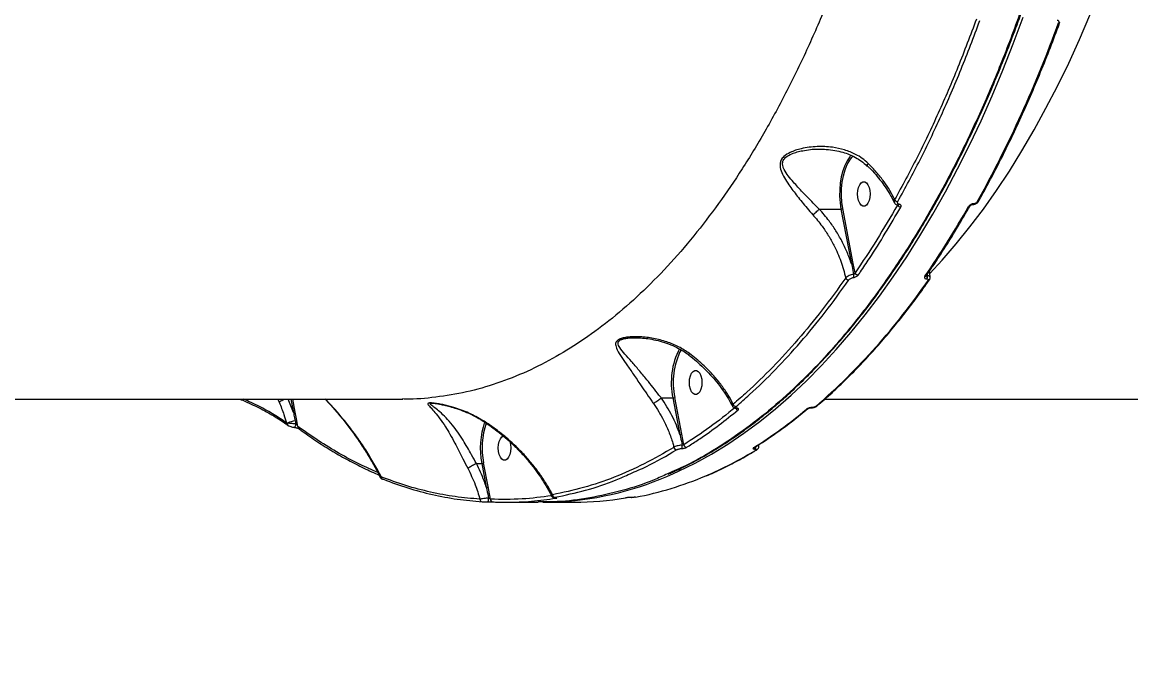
# Model space of a CAD drawing. Header units: millimetres. Extents: x -5238 to 5144, y -3542 to 5092.
# Drawn here: x 753.8 to 1162.5, y -291.2 to -52.2 of the extents above; entities that cross this region are included whole.
import ezdxf

# ---------------------------------------------------------------- set-up
doc = ezdxf.new("R2010")
doc.units = ezdxf.units.MM
for name, color, linetype in [('DIKOM_ОБЪЕКТ', 7, 'Continuous'), ('DIKOM_РАЗМЕР_ЗОНА', 7, 'Continuous'), ('DIKOM_РАЗМЕР_ОБЪЕКТА', 7, 'Continuous')]:
    doc.layers.add(name, color=color, linetype=linetype)
doc.styles.add('style1', font='arial.ttf', dxfattribs={"width": 0.8})
doc.dimstyles.new('1-50', dxfattribs={"dimtxt": 300, "dimasz": 200, "dimexe": 100, "dimexo": 0, "dimgap": 100, "dimtad": 1, "dimtxsty": 'style1', "dimcen": 200, "dimclrd": 7, "dimclre": 7, "dimclrt": 7, "dimadec": 1, "dimazin": 2, "dimtfac": 1, "dimtmove": 0, "dimatfit": 2, "dimfxl": 0, "dimlwd": 25, "dimlwe": 18, "dimarcsym": 0})

# ---------------------------------------------------------------- blocks, each defined once
blk = doc.blocks.new('*D0')
at = {"layer": 'Defpoints', "color": 0, "transparency": 16777216}
for p in [(2469.51, 3229.24), (-4251.52, -643.28), (-419.57, -643.28)]:
    blk.add_point(p, dxfattribs=at)
at = {"layer": 'DIKOM_РАЗМЕР_ОБЪЕКТА', "color": 7, "lineweight": 18, "transparency": 16777216}
for p, q in [((2469.51, 3229.24), (-4351.52, 3229.24)), ((-419.57, -643.28), (-4351.52, -643.28))]:
    blk.add_line(p, q, dxfattribs=at)
at = {"layer": 'DIKOM_РАЗМЕР_ОБЪЕКТА', "color": 7, "lineweight": 25, "transparency": 16777216}
blk.add_line((-4251.52, 3029.24), (-4251.52, -443.28), dxfattribs=at)
at = {"layer": 'DIKOM_РАЗМЕР_ОБЪЕКТА', "color": 7, "transparency": 16777216}
for points in [[(-4284.86, 3029.24), (-4218.19, 3029.24), (-4251.52, 3229.24)], [(-4284.86, -443.28), (-4218.19, -443.28), (-4251.52, -643.28)]]:
    blk.add_solid(points, dxfattribs=at)
at = {"layer": 'DIKOM_РАЗМЕР_ОБЪЕКТА', "color": 7, "transparency": 16777216, "insert": (-4504.8, 1292.98), "char_height": 300, "attachment_point": 5, "rotation": 90, "style": 'style1'}
blk.add_mtext('3900', dxfattribs=at)
blk = doc.blocks.new('*D1')
at = {"layer": 'Defpoints', "color": 0, "transparency": 16777216}
for p in [(-4787.63, 5091.56), (3144.22, 5091.56), (-2554.16, -2403.28)]:
    blk.add_point(p, dxfattribs=at)
at = {"layer": 'DIKOM_РАЗМЕР_ЗОНА', "color": 7, "lineweight": 18, "transparency": 16777216}
for p, q in [((3144.22, 5091.56), (-4887.63, 5091.56)), ((-2554.16, -2403.28), (-4887.63, -2403.28))]:
    blk.add_line(p, q, dxfattribs=at)
at = {"layer": 'DIKOM_РАЗМЕР_ЗОНА', "color": 7, "lineweight": 25, "transparency": 16777216}
blk.add_line((-4787.63, -2203.28), (-4787.63, 4891.56), dxfattribs=at)
at = {"layer": 'DIKOM_РАЗМЕР_ЗОНА', "color": 7, "transparency": 16777216}
for points in [[(-4820.97, 4891.56), (-4754.3, 4891.56), (-4787.63, 5091.56)], [(-4820.97, -2203.28), (-4754.3, -2203.28), (-4787.63, -2403.28)]]:
    blk.add_solid(points, dxfattribs=at)
at = {"layer": 'DIKOM_РАЗМЕР_ЗОНА', "color": 7, "transparency": 16777216, "insert": (-5040.81, 1344.14), "char_height": 300, "attachment_point": 5, "rotation": 90, "style": 'style1'}
blk.add_mtext('7500', dxfattribs=at)
blk = doc.blocks.new('*D2')
at = {"layer": 'Defpoints', "color": 0, "transparency": 16777216}
for p in [(5144.22, 2720.02), (-4054.16, -903.28), (5144.22, -3441.88)]:
    blk.add_point(p, dxfattribs=at)
at = {"layer": 'DIKOM_РАЗМЕР_ЗОНА', "color": 7, "lineweight": 18, "transparency": 16777216}
for p, q in [((5144.22, 2720.02), (5144.22, -3541.88)), ((-4054.16, -903.28), (-4054.16, -3541.88))]:
    blk.add_line(p, q, dxfattribs=at)
at = {"layer": 'DIKOM_РАЗМЕР_ЗОНА', "color": 7, "lineweight": 25, "transparency": 16777216}
blk.add_line((-3854.16, -3441.88), (4944.22, -3441.88), dxfattribs=at)
at = {"layer": 'DIKOM_РАЗМЕР_ЗОНА', "color": 7, "transparency": 16777216}
for points in [[(-3854.16, -3408.54), (-3854.16, -3475.21), (-4054.16, -3441.88)], [(4944.22, -3408.54), (4944.22, -3475.21), (5144.22, -3441.88)]]:
    blk.add_solid(points, dxfattribs=at)
at = {"layer": 'DIKOM_РАЗМЕР_ЗОНА', "color": 7, "transparency": 16777216, "insert": (545.03, -3188.7), "char_height": 300, "attachment_point": 5, "style": 'style1'}
blk.add_mtext('9200', dxfattribs=at)
blk = doc.blocks.new('*D3')
at = {"layer": 'Defpoints', "color": 0, "transparency": 16777216}
for p in [(3889.93, 2956), (-2405.68, -161.05), (3889.93, -2949.28)]:
    blk.add_point(p, dxfattribs=at)
at = {"layer": 'DIKOM_РАЗМЕР_ОБЪЕКТА', "color": 7, "lineweight": 18, "transparency": 16777216}
for p, q in [((3889.93, 2956), (3889.93, -3049.28)), ((-2405.68, -161.05), (-2405.68, -3049.28))]:
    blk.add_line(p, q, dxfattribs=at)
at = {"layer": 'DIKOM_РАЗМЕР_ОБЪЕКТА', "color": 7, "lineweight": 25, "transparency": 16777216}
blk.add_line((-2205.68, -2949.28), (3689.93, -2949.28), dxfattribs=at)
at = {"layer": 'DIKOM_РАЗМЕР_ОБЪЕКТА', "color": 7, "transparency": 16777216}
for points in [[(-2205.68, -2915.95), (-2205.68, -2982.61), (-2405.68, -2949.28)], [(3689.93, -2915.95), (3689.93, -2982.61), (3889.93, -2949.28)]]:
    blk.add_solid(points, dxfattribs=at)
at = {"layer": 'DIKOM_РАЗМЕР_ОБЪЕКТА', "color": 7, "transparency": 16777216, "insert": (742.13, -2696.01), "char_height": 300, "attachment_point": 5, "style": 'style1'}
blk.add_mtext('6300', dxfattribs=at)

msp = doc.modelspace()

# ---------------------------------------------------------------- linework, layer by layer
at = {"layer": 'DIKOM_ОБЪЕКТ', "color": 7, "linetype": 'Continuous', "lineweight": 15}
for p, q in [((1059.388, -101.168), (1059.069, -101.543)), ((1047.624, -121.02), (1055.623, -121.02)), ((1055.623, -121.02), (1059.529, -141.22)), ((1060.199, -141.045), (1056.294, -120.848)), ((1104.216, -119.342), (1104.263, -119.342)), ((1104.61, -119.081), (1104.563, -119.081)), ((1060.86, -144.541), (1060.199, -141.045)), ((1087.12, -145.589), (1087.131, -145.574)), ((1087.244, -146.754), (1087.313, -146.754)), ((1087.425, -145.623), (1087.357, -145.241)), ((1087.493, -145.623), (1087.425, -145.623)), ((1087.474, -145.069), (1087.493, -145.623)), ((979.373, -168.474), (979.889, -168.479)), ((596.041, -191.052), (894.091, -191.052)), ((848.046, -191.052), (848.524, -192.185)), ((853.802, -195.985), (851.931, -191.052)), ((852.848, -191.052), (853.802, -195.985)), ((854.471, -195.81), (853.551, -191.052)), ((989.406, -190.636), (993.69, -190.636)), ((993.69, -190.636), (996.302, -204.142)), ((996.971, -203.967), (994.36, -190.461)), ((1049.717, -191.052), (1311.827, -191.052)), ((855.06, -198.909), (854.471, -195.81)), ((1044.747, -194.245), (1044.815, -194.245)), ((1045.021, -194.162), (1044.952, -194.162)), ((851.645, -199.916), (851.221, -199.83)), ((855.488, -201.165), (855.06, -198.909)), ((997.712, -207.887), (996.971, -203.967)), ((1025.413, -208.531), (1025.34, -207.887)), ((1023.777, -208.885), (1023.775, -208.886)), ((1023.95, -209.447), (1023.997, -209.447)), ((921.276, -214.759), (921.272, -214.76)), ((921.276, -214.759), (923.229, -214.759)), ((923.229, -214.759), (924.917, -223.489)), ((925.586, -223.313), (923.898, -214.584)), ((926.461, -227.935), (925.586, -223.313)), ((978.381, -227.294), (978.428, -227.289)), ((978.381, -227.294), (978.47, -227.294)), ((978.517, -227.289), (978.428, -227.289)), ((978.47, -227.294), (978.517, -227.289)), ((932.416, -229.052), (944.06, -229.052)), ((945.774, -229.052), (957.346, -229.052))]:
    msp.add_line(p, q, dxfattribs=at)
at = {"layer": 'DIKOM_ОБЪЕКТ', "color": 7, "linetype": 'Continuous', "lineweight": 15, "flags": 128}
for points in [[(1088.418, -144.813), (1092.962, -139.874), (1098.113, -133.895), (1103.167, -127.613), (1108.12, -121.036), (1112.968, -114.168), (1117.706, -107.016), (1122.329, -99.587), (1126.833, -91.888), (1131.214, -83.926), (1135.468, -75.708), (1139.591, -67.242), (1143.579, -58.535), (1147.429, -49.597), (1151.136, -40.435), (1154.698, -31.057), (1158.11, -21.473), (1161.371, -11.691), (1164.476, -1.721)], [(993.963, -218.498), (995.8, -217.666), (1001.885, -214.676), (1007.924, -211.344), (1013.91, -207.672), (1019.839, -203.666), (1025.706, -199.326), (1031.505, -194.659), (1037.232, -189.666), (1042.882, -184.353), (1048.45, -178.723), (1053.932, -172.783), (1059.323, -166.536), (1064.618, -159.987), (1069.813, -153.144), (1074.903, -146.01), (1079.885, -138.593), (1084.753, -130.898), (1089.505, -122.932), (1094.136, -114.702), (1098.641, -106.214), (1103.018, -97.476), (1107.263, -88.495), (1111.371, -79.279), (1115.34, -69.835), (1119.166, -60.171), (1122.846, -50.296)], [(1059.069, -101.543), (1058.884, -101.777), (1057.903, -103.272), (1057.046, -105.03), (1056.329, -107.012), (1055.771, -109.177), (1055.381, -111.477), (1055.169, -113.863), (1055.139, -116.283), (1055.291, -118.686), (1055.623, -121.02)], [(1056.294, -120.848), (1055.959, -118.457), (1055.819, -115.994), (1055.876, -113.519), (1056.129, -111.091), (1056.572, -108.767), (1057.195, -106.604), (1057.982, -104.654), (1058.915, -102.964), (1059.971, -101.573), (1060.043, -101.494)], [(1061.737, -115.47), (1061.831, -114.202), (1062.105, -113.037), (1062.537, -112.069), (1063.092, -111.376), (1063.725, -111.015), (1064.385, -111.015), (1065.018, -111.376), (1065.573, -112.069), (1066.005, -113.037), (1066.279, -114.202), (1066.373, -115.47), (1066.279, -116.738), (1066.005, -117.903), (1065.573, -118.871), (1065.018, -119.563), (1064.385, -119.924), (1063.725, -119.924), (1063.092, -119.563), (1062.537, -118.871), (1062.105, -117.903), (1061.831, -116.738), (1061.737, -115.47)], [(999.775, -184.929), (999.868, -183.661), (1000.142, -182.496), (1000.574, -181.528), (1001.129, -180.836), (1001.762, -180.475), (1002.422, -180.475), (1003.055, -180.836), (1003.61, -181.528), (1004.042, -182.496), (1004.316, -183.661), (1004.41, -184.929), (1004.316, -186.197), (1004.042, -187.362), (1003.61, -188.33), (1003.055, -189.022), (1002.422, -189.383), (1001.762, -189.383), (1001.129, -189.022), (1000.574, -188.33), (1000.142, -187.362), (999.868, -186.197), (999.775, -184.929)], [(854.225, -201.479), (854.315, -201.457), (854.418, -201.36), (854.511, -201.191), (854.586, -200.965), (854.636, -200.699), (854.658, -200.416), (854.65, -200.139)], [(851.494, -200.543), (851.486, -200.538), (851.433, -200.492)], [(929.313, -209.052), (929.407, -207.784), (929.681, -206.619), (930.113, -205.651), (930.668, -204.959), (931.234, -204.618)], [(933.6, -206.679), (933.855, -207.784), (933.949, -209.052), (933.855, -210.32), (933.581, -211.485), (933.149, -212.453), (932.594, -213.145), (931.961, -213.506), (931.301, -213.506), (930.668, -213.145), (930.113, -212.453), (929.681, -211.485), (929.407, -210.32), (929.313, -209.052), (929.313, -209.052)], [(925.379, -228.894), (925.471, -228.872), (925.558, -228.791), (925.635, -228.658), (925.698, -228.48), (925.743, -228.268), (925.767, -228.033), (925.77, -227.791), (925.75, -227.554)], [(945.774, -229.052), (946.032, -229.052), (949.356, -228.994)]]:
    msp.add_lwpolyline(points, dxfattribs=at)
at = {"layer": 'DIKOM_ОБЪЕКТ', "color": 7, "linetype": 'Continuous', "lineweight": 15}
for centre, radius, start, end in [((708.213, 102.117), 454.694, 330.98872, 340.13046), ((1135.914, -51.903), 0.527, 261.66998, 327.16342), ((1076.664, -116.838), 1.433, 210.73429, 267.84256), ((1105.905, -117.832), 0.572, 264.85449, 325.68555), ((1077.72, -118.886), 1.413, 208.36665, 268.03238), ((1076.701, -119.03), 0.512, 266.4371, 329.64833), ((803.747, 49.077), 343.502, 325.4335, 330.4959), ((1102.757, -119.526), 0.57, 264.72342, 325.74575), ((1104.169, -118.919), 0.426, 275.74982, 337.67805), ((1104.215, -118.918), 0.427, 276.34806, 337.61141), ((1059.543, -139.909), 1.311, 269.39618, 300.01387), ((1058.617, -145.826), 1.33, 205.14524, 267.11714), ((1058.451, -145.593), 1.938, 339.90442, 14.2635), ((1062.08, -144.014), 1.329, 203.35534, 267.3456), ((1086.648, -145.21), 0.605, 266.50373, 322.23665), ((1085.846, -145.95), 1.613, 330.13282, 11.7043), ((1085.915, -145.951), 1.612, 330.12722, 11.70991), ((885.486, -8.601), 245.268, 310.9844, 325.54507), ((1087.766, -146.764), 0.601, 266.31186, 322.27784), ((1020.409, -184.926), 27.323, 152.90327, 192.06367), ((1020.49, -184.953), 26.704, 153.10301, 191.90187), ((993.704, -189.326), 1.31, 269.38853, 300.02151), ((853.816, -194.675), 1.311, 269.38964, 300.01915), ((1017.049, -192.623), 1.169, 194.98102, 265.8422), ((1017.798, -193.879), 1.151, 209.64482, 265.96174), ((1017.086, -194.048), 0.437, 267.73713, 305.30998), ((931.565, -62.248), 173.111, 302.04018, 310.036), ((1042.934, -194.116), 0.673, 268.96157, 309.58128), ((1044.74, -193.931), 0.314, 270.91369, 312.6523), ((1044.807, -193.929), 0.316, 272.50852, 312.57595), ((1046.361, -193.086), 0.666, 268.71186, 309.85721), ((851.992, -199.949), 0.78, 171.26268, 224.19036), ((852.346, -200.195), 0.754, 158.30643, 233.51604), ((855.328, -207.137), 8.106, 96.29556, 117.02284), ((854.411, -197.766), 1.314, 271.2264, 299.59959), ((952.569, -209.103), 29.88, 161.21412, 190.91275), ((951.759, -209.057), 28.403, 161.14276, 191.22092), ((856.249, -201.362), 0.786, 165.49283, 229.93628), ((996.316, -202.832), 1.31, 269.38853, 300.02151), ((995.543, -208.412), 1.606, 326.9953, 15.08535), ((998.812, -207.732), 1.111, 188.05554, 265.3851), ((995.135, -208.633), 1.102, 190.58759, 265.44556), ((949.742, -88.005), 142.794, 293.10735, 301.50606), ((1023.409, -208.296), 0.694, 269.43773, 301.63424), ((1023.199, -208.626), 1.113, 312.44486, 4.12886), ((1023.236, -208.618), 1.125, 312.56521, 5.19406), ((1024.371, -209.053), 0.696, 269.47111, 301.26152), ((923.243, -213.449), 1.311, 269.39222, 300.01783), ((886.992, -219.8), 0.807, 173.44148, 267.34194), ((944.778, -109.69), 119.408, 273.61559, 294.32441), ((957.388, -106.292), 122.974, 280.5689, 293.17428), ((924.931, -222.178), 1.311, 269.39202, 300.01803), ((923.456, -227.943), 0.906, 178.67554, 265.8325), ((927.381, -228.014), 0.923, 175.07648, 265.35993), ((950.297, -226.269), 0.978, 182.81732, 265.34049), ((950.63, -226.76), 0.803, 234.44934, 269.30418), ((957.318, -116.726), 112.326, 270.01421, 279.6714)]:
    msp.add_arc(centre, radius, start, end, dxfattribs=at)
for points, knots in [([(1160.374, 189.946), (1160.346, 185.367), (1160.268, 173.033), (1159.592, 152.965), (1158.185, 129.842), (1156.093, 106.683), (1153.306, 83.57), (1149.813, 60.586), (1145.692, 38.236), (1140.973, 16.584), (1135.696, -4.328), (1129.775, -24.838), (1123.204, -44.856), (1115.99, -64.3), (1108.292, -82.741), (1100.147, -100.14), (1091.603, -116.481), (1082.519, -132.03), (1072.906, -146.697), (1062.784, -160.408), (1052.498, -172.716), (1042.105, -183.654), (1031.663, -193.282), (1020.876, -201.908), (1009.759, -209.392), (999.988, -215.022), (993.905, -217.633), (991.688, -218.586)], [0, 0, 0, 0, 0.0242925, 0.0654477, 0.1066347, 0.1477898, 0.1901404, 0.2325256, 0.2748762, 0.3160315, 0.3572183, 0.3983735, 0.4407243, 0.4831094, 0.5254601, 0.5666153, 0.6078022, 0.6489574, 0.6913079, 0.7336931, 0.7760438, 0.8157172, 0.855419, 0.8950923, 0.9358329, 0.9766038, 1, 1, 1, 1]), ([(991.99, -218.651), (992.542, -218.419), (995.037, -217.371), (999.433, -215.2), (1005.168, -212.135), (1010.842, -208.748), (1016.458, -205.071), (1022.018, -201.095), (1027.519, -196.823), (1032.962, -192.254), (1038.346, -187.39), (1043.673, -182.228), (1048.94, -176.769), (1054.139, -171.022), (1059.258, -165.005), (1064.277, -158.735), (1069.188, -152.223), (1073.988, -145.476), (1078.678, -138.49), (1083.262, -131.264), (1087.74, -123.796), (1092.114, -116.085), (1096.383, -108.129), (1100.552, -99.923), (1104.619, -91.466), (1108.58, -82.765), (1112.424, -73.852), (1116.131, -64.762), (1119.694, -55.517), (1123.111, -46.122), (1126.384, -36.573), (1129.515, -26.868), (1132.505, -17.002), (1135.356, -6.975), (1138.066, 3.218), (1140.639, 13.578), (1143.073, 24.111), (1145.368, 34.813), (1147.518, 45.654), (1149.514, 56.589), (1151.347, 67.583), (1153.016, 78.623), (1154.524, 89.715), (1155.87, 100.863), (1157.057, 112.071), (1158.083, 123.341), (1158.951, 134.676), (1159.658, 146.08), (1160.208, 157.557), (1160.592, 169.108), (1160.818, 179.914), (1160.84, 186.869), (1160.849, 189.947)], [0, 0, 0, 0, 0.0057914, 0.0261835, 0.0465214, 0.0668219, 0.0871008, 0.1073739, 0.1276566, 0.1479601, 0.168301, 0.1886947, 0.2091574, 0.2296981, 0.2502263, 0.2707092, 0.2910998, 0.3114215, 0.3316972, 0.3519497, 0.3722024, 0.3924724, 0.4127809, 0.4331502, 0.4536034, 0.4741637, 0.4947638, 0.5152783, 0.5356924, 0.5560293, 0.5763121, 0.5965644, 0.6168087, 0.6370659, 0.6573538, 0.6776956, 0.6981142, 0.7186329, 0.7392308, 0.7597825, 0.7802199, 0.8005731, 0.8208655, 0.8411201, 0.8613602, 0.8816085, 0.9018809, 0.9222003, 0.9425898, 0.9630727, 0.9836577, 1, 1, 1, 1]), ([(1090.307, 129.394), (1089.659, 122.454), (1088.365, 108.569), (1085.669, 88.048), (1082.402, 67.632), (1078.493, 47.417), (1073.955, 27.476), (1068.884, 8.247), (1063.311, -10.22), (1057.276, -27.894), (1050.68, -45.062), (1043.523, -61.642), (1035.815, -77.56), (1027.724, -92.471), (1019.287, -106.347), (1010.546, -119.182), (1001.36, -131.183), (991.743, -142.272), (981.717, -152.386), (971.498, -161.309), (961.123, -169.038), (950.633, -175.594), (939.863, -181.083), (928.839, -185.427), (917.593, -188.627), (906.361, -190.458), (898.488, -191.206), (894.403, -191.013), (894.014, -190.995)], [0, 0, 0, 0, 0.0392387, 0.0785077, 0.1177464, 0.1581257, 0.1985381, 0.2389174, 0.2781584, 0.3174296, 0.3566704, 0.3970502, 0.4374629, 0.4778427, 0.5171121, 0.5564118, 0.5956815, 0.6360886, 0.6765283, 0.7169355, 0.7562695, 0.795634, 0.834968, 0.8754395, 0.9159434, 0.956415, 0.9958473, 1, 1, 1, 1]), ([(1105.575, -51.073), (1103.34, -57.012), (1098.871, -68.891), (1091.532, -85.859), (1083.775, -102.222), (1078.213, -112.454), (1075.432, -117.571)], [0, 0, 0, 0, 0.2485944, 0.4971897, 0.748596, 1, 1, 1, 1]), ([(1076.61, -118.271), (1079.366, -113.201), (1084.88, -103.062), (1092.634, -86.738), (1100.025, -69.681), (1104.556, -57.643), (1106.821, -51.624)], [0, 0, 0, 0, 0.2485944, 0.4971906, 0.7485946, 1, 1, 1, 1]), ([(1106.377, -118.154), (1107.142, -116.779), (1109.359, -112.791), (1112.943, -106.014), (1117.089, -97.756), (1121.115, -89.277), (1125.019, -80.588), (1128.799, -71.696), (1132.387, -62.764), (1134.877, -56.219), (1136.161, -52.722), (1136.357, -52.189)], [0, 0, 0, 0, 0.068851, 0.1996774, 0.330505, 0.4613282, 0.592149, 0.7229662, 0.8537783, 0.9777046, 1, 1, 1, 1]), ([(1135.371, -51.459), (1135.449, -51.467), (1135.605, -51.482), (1135.776, -51.605), (1135.889, -51.79), (1135.929, -52.05), (1135.891, -52.274), (1135.845, -52.405), (1135.838, -52.424)], [0, 0, 0, 0, 0.1673358, 0.3344456, 0.5091283, 0.7130047, 0.9577049, 1, 1, 1, 1]), ([(1065.649, -104.203), (1064.945, -103.58), (1063.523, -102.32), (1060.626, -100.584), (1056.948, -99.102), (1052.14, -98.095), (1046.745, -97.876), (1042.165, -98.461), (1038.888, -99.366), (1036.65, -100.241), (1034.692, -101.44), (1033.455, -102.997), (1033.004, -104.818), (1033.485, -107.006), (1034.741, -109.513), (1036.728, -112.584), (1039.5, -116.283), (1042.525, -120.017), (1044.545, -122.332), (1045.258, -123.149)], [0, 0, 0, 0, 0.0443367, 0.0895888, 0.159954, 0.2324657, 0.322499, 0.4152109, 0.450361, 0.4859279, 0.5329415, 0.5664258, 0.5998054, 0.6530976, 0.7102635, 0.768666, 0.857877, 0.9497894, 1, 1, 1, 1]), ([(1047.604, -121.027), (1047.602, -121.025), (1046.847, -120.283), (1044.768, -118.201), (1041.503, -114.859), (1038.479, -111.558), (1036.175, -108.829), (1034.918, -106.956), (1034.264, -105.475), (1034.028, -104.33), (1034.244, -103.079), (1035.392, -101.705), (1037.292, -100.702), (1039.456, -99.978), (1042.691, -99.275), (1045.568, -98.844), (1047.718, -98.995), (1047.963, -99.012)], [0, 0, 0, 0, 0.0002366, 0.0748417, 0.210491, 0.3462794, 0.4311684, 0.5158333, 0.5532602, 0.5905514, 0.6351943, 0.6795788, 0.744223, 0.7951852, 0.8462516, 0.9824682, 1, 1, 1, 1]), ([(1047.965, -99.002), (1048.706, -99.005), (1050.522, -99.012), (1053.347, -99.379), (1056.193, -100.02), (1058.751, -100.888), (1061.026, -101.986), (1063.158, -103.398), (1064.57, -104.489), (1065.197, -105.172), (1065.243, -105.223)], [0, 0, 0, 0, 0.1171816, 0.2871928, 0.4502957, 0.5801796, 0.7174456, 0.8538677, 0.9891432, 1, 1, 1, 1]), ([(1065.649, -104.203), (1065.63, -104.233), (1065.547, -104.365), (1065.394, -104.648), (1065.282, -104.965), (1065.353, -105.058), (1065.384, -105.098)], [0, 0, 0, 0, 0.0663161, 0.2938585, 0.6936226, 1, 1, 1, 1]), ([(1065.346, -105.134), (1065.618, -105.39), (1066.72, -106.427), (1068.466, -108.361), (1070.566, -110.917), (1072.435, -113.555), (1074.03, -116.131), (1074.869, -117.824), (1075.261, -118.615)], [0, 0, 0, 0, 0.0622854, 0.2525497, 0.4441783, 0.6369003, 0.8303384, 1, 1, 1, 1]), ([(1075.432, -117.571), (1075.412, -117.529), (1074.875, -116.402), (1073.681, -114.183), (1071.489, -110.859), (1068.85, -107.484), (1066.721, -105.302), (1065.649, -104.203)], [0, 0, 0, 0, 0.0088982, 0.2417855, 0.4772825, 0.7368272, 1, 1, 1, 1]), ([(1075.432, -117.571), (1075.411, -117.608), (1075.286, -117.83), (1075.169, -118.206), (1075.27, -118.473), (1075.314, -118.592)], [0, 0, 0, 0, 0.1005421, 0.5995418, 1, 1, 1, 1]), ([(1077.143, -119.289), (1077.017, -119.259), (1076.765, -119.199), (1076.539, -118.976), (1076.462, -118.683), (1076.524, -118.431), (1076.597, -118.294), (1076.61, -118.271)], [0, 0, 0, 0, 0.2377612, 0.4755413, 0.7137807, 0.9520134, 1, 1, 1, 1]), ([(1104.262, -119.342), (1104.262, -119.342), (1104.482, -119.372), (1104.965, -119.254), (1105.657, -118.947), (1106.156, -118.543), (1106.311, -118.23), (1106.354, -118.144)], [0, 0, 0, 0, 0.0006344, 0.2706158, 0.5683364, 0.8807821, 1, 1, 1, 1]), ([(1105.853, -118.402), (1105.801, -118.478), (1105.697, -118.63), (1105.434, -118.833), (1105.13, -118.987), (1104.841, -119.069), (1104.676, -119.077), (1104.61, -119.081)], [0, 0, 0, 0, 0.2143396, 0.4284607, 0.6429165, 0.8577143, 1, 1, 1, 1]), ([(1045.258, -123.149), (1045.276, -123.136), (1045.451, -122.999), (1045.844, -122.678), (1046.461, -122.135), (1047.089, -121.55), (1047.433, -121.201), (1047.604, -121.027)], [0, 0, 0, 0, 0.0262372, 0.2630947, 0.5087316, 0.7543773, 1, 1, 1, 1]), ([(1047.624, -121.02), (1047.621, -121.02), (1047.614, -121.021), (1047.607, -121.024), (1047.605, -121.027), (1047.604, -121.027)], [0, 0, 0, 0, 0.5017671, 0.9149669, 1, 1, 1, 1]), ([(1059.529, -141.22), (1059.021, -139.797), (1058, -136.935), (1056.035, -132.854), (1053.796, -128.987), (1051.076, -124.993), (1048.87, -122.453), (1047.624, -121.02)], [0, 0, 0, 0, 0.194813, 0.3916446, 0.5750676, 0.7602129, 1, 1, 1, 1]), ([(1055.623, -121.02), (1055.674, -121.018), (1055.776, -121.014), (1055.946, -120.985), (1056.105, -120.941), (1056.213, -120.896), (1056.269, -120.865), (1056.288, -120.852), (1056.294, -120.848)], [0, 0, 0, 0, 0.2147604, 0.4294213, 0.6440238, 0.858655, 0.9553631, 1, 1, 1, 1]), ([(1076.477, -119.558), (1073.952, -123.895), (1068.898, -132.578), (1063.541, -140.551), (1060.86, -144.541)], [0, 0, 0, 0, 0.4994513, 1, 1, 1, 1]), ([(1062.019, -145.342), (1062.294, -144.942), (1063.667, -142.941), (1067.022, -137.912), (1072.01, -130.059), (1075.784, -123.554), (1077.672, -120.299)], [0, 0, 0, 0, 0.0507681, 0.2538533, 0.6266997, 1, 1, 1, 1]), ([(1075.319, -118.602), (1075.333, -118.648), (1075.41, -118.893), (1075.771, -119.212), (1076.229, -119.474), (1076.556, -119.503), (1076.676, -119.513)], [0, 0, 0, 0, 0.0842469, 0.4455481, 0.7963285, 1, 1, 1, 1]), ([(1076.665, -119.541), (1076.667, -119.541), (1076.693, -119.543), (1076.69, -119.544), (1076.688, -119.545)], [0, 0, 0, 0, 0.0877641, 1, 1, 1, 1]), ([(1077.672, -120.299), (1077.684, -120.275), (1077.758, -120.139), (1077.82, -119.89), (1077.744, -119.599), (1077.519, -119.378), (1077.269, -119.318), (1077.143, -119.289)], [0, 0, 0, 0, 0.0489071, 0.2871259, 0.5250065, 0.7625595, 1, 1, 1, 1]), ([(1087.126, -145.58), (1087.959, -144.364), (1090.376, -140.835), (1094.298, -134.799), (1098.842, -127.453), (1101.774, -122.369), (1103.228, -119.846)], [0, 0, 0, 0, 0.1499022, 0.4347228, 0.7195451, 1, 1, 1, 1]), ([(1104.563, -119.081), (1104.466, -119.085), (1104.22, -119.098), (1103.79, -119.219), (1103.334, -119.449), (1102.941, -119.752), (1102.783, -119.98), (1102.705, -120.093)], [0, 0, 0, 0, 0.1407739, 0.3552695, 0.5700211, 0.784939, 1, 1, 1, 1]), ([(1103.23, -119.843), (1103.23, -119.843), (1103.232, -119.84), (1103.27, -119.783), (1103.358, -119.693), (1103.506, -119.578), (1103.703, -119.468), (1103.912, -119.388), (1104.099, -119.347), (1104.177, -119.345), (1104.213, -119.344)], [0, 0, 0, 0, 0.0187018, 0.1419861, 0.2654008, 0.4099251, 0.567984, 0.7306748, 0.8740945, 1, 1, 1, 1]), ([(1045.258, -123.149), (1046.424, -124.521), (1048.479, -126.938), (1051.013, -130.748), (1053.423, -135.017), (1055.76, -140.238), (1056.858, -144.325), (1057.413, -146.391)], [0, 0, 0, 0, 0.202262, 0.3564047, 0.5119917, 0.7532493, 1, 1, 1, 1]), ([(1059.529, -141.22), (1059.596, -141.533), (1059.873, -142.829), (1060.132, -144.129), (1060.329, -145.116)], [0, 0, 0, 0, 0.2408196, 1, 1, 1, 1]), ([(1057.413, -146.391), (1054.545, -150.374), (1048.808, -158.339), (1039.805, -169.272), (1030.524, -179.409), (1022.515, -187.202), (1017.592, -191.474), (1015.92, -192.925)], [0, 0, 0, 0, 0.2203112, 0.4406212, 0.6630826, 0.8855442, 1, 1, 1, 1]), ([(1060.329, -145.116), (1060.297, -145.119), (1060.013, -145.149), (1059.428, -145.267), (1058.615, -145.56), (1057.882, -145.952), (1057.569, -146.245), (1057.413, -146.391)], [0, 0, 0, 0, 0.0300297, 0.2639424, 0.5066461, 0.7544242, 1, 1, 1, 1]), ([(1058.55, -147.155), (1058.639, -147.049), (1058.817, -146.836), (1059.246, -146.557), (1059.729, -146.354), (1060.081, -146.277), (1060.252, -146.261), (1060.271, -146.259)], [0, 0, 0, 0, 0.2486215, 0.4975098, 0.738932, 0.9703243, 1, 1, 1, 1]), ([(1060.271, -146.259), (1060.451, -146.231), (1060.798, -146.177), (1061.312, -145.953), (1061.748, -145.669), (1061.929, -145.451), (1062.019, -145.342)], [0, 0, 0, 0, 0.2592288, 0.5021608, 0.751112, 1, 1, 1, 1]), ([(1060.86, -144.541), (1060.837, -144.61), (1060.791, -144.743), (1060.665, -144.921), (1060.523, -145.045), (1060.405, -145.101), (1060.346, -145.113), (1060.329, -145.116)], [0, 0, 0, 0, 0.2736149, 0.5342761, 0.7687792, 0.9340878, 1, 1, 1, 1]), ([(1086.611, -145.814), (1086.562, -145.897), (1086.452, -146.084), (1086.441, -146.351), (1086.577, -146.574), (1086.846, -146.725), (1087.111, -146.744), (1087.244, -146.754)], [0, 0, 0, 0, 0.1741934, 0.3895471, 0.5958412, 0.7979181, 1, 1, 1, 1]), ([(1087.425, -145.623), (1087.387, -145.619), (1087.341, -145.614), (1087.262, -145.575), (1087.229, -145.535), (1087.2, -145.5)], [0, 0, 0, 0, 0.3983265, 0.4839194, 1, 1, 1, 1]), ([(1087.313, -146.754), (1087.4, -146.76), (1087.576, -146.773), (1087.753, -146.871), (1087.84, -147.017), (1087.831, -147.189), (1087.759, -147.309), (1087.727, -147.363)], [0, 0, 0, 0, 0.2038855, 0.4080579, 0.613504, 0.8265109, 1, 1, 1, 1]), ([(1088.5, -146.147), (1088.503, -146.127), (1088.523, -146.012), (1088.36, -145.846), (1088.023, -145.674), (1087.67, -145.64), (1087.493, -145.623)], [0, 0, 0, 0, 0.0677153, 0.3777898, 0.6885627, 1, 1, 1, 1]), ([(1088.227, -147.123), (1088.308, -146.996), (1088.477, -146.732), (1088.56, -146.367), (1088.51, -146.173), (1088.502, -146.141)], [0, 0, 0, 0, 0.4362931, 0.9098541, 1, 1, 1, 1]), ([(1088.546, -146.144), (1088.458, -145.508), (1088.349, -144.727), (1088.331, -143.958), (1088.328, -143.814)], [0, 0, 0, 0, 0.812732, 1, 1, 1, 1]), ([(1016.964, -193.789), (1018.64, -192.334), (1023.543, -188.08), (1031.508, -180.336), (1040.784, -170.222), (1049.841, -159.243), (1055.647, -151.184), (1058.55, -147.155)], [0, 0, 0, 0, 0.1144527, 0.334764, 0.5550741, 0.7775367, 1, 1, 1, 1]), ([(1046.787, -193.597), (1047.742, -192.775), (1050.511, -190.392), (1055.04, -186.228), (1060.349, -181.015), (1065.58, -175.518), (1070.732, -169.745), (1075.8, -163.702), (1080.778, -157.389), (1084.916, -151.836), (1087.379, -148.351), (1088.241, -147.131)], [0, 0, 0, 0, 0.0652899, 0.1892526, 0.3132278, 0.4372179, 0.5612149, 0.685222, 0.809236, 0.9332524, 1, 1, 1, 1]), ([(999.766, -174.264), (998.47, -173.404), (995.843, -171.661), (991.36, -169.855), (986.559, -168.597), (981.986, -168.046), (978.49, -168.057), (976.16, -168.327), (974.467, -168.723), (973.041, -169.437), (972.511, -170.39), (972.561, -171.367), (973.029, -172.792), (974.3, -174.913), (976.375, -177.947), (978.796, -181.428), (981.206, -184.948), (983.53, -188.366), (985.226, -190.844), (986.245, -192.289), (986.521, -192.682)], [0, 0, 0, 0, 0.0704032, 0.1427036, 0.2195591, 0.2979655, 0.3555936, 0.3848668, 0.4149655, 0.44912, 0.4886813, 0.5172643, 0.5465203, 0.6240215, 0.7036977, 0.7828123, 0.8640037, 0.9204681, 0.9784129, 1, 1, 1, 1]), ([(989.4, -190.638), (989.4, -190.638), (989.115, -190.281), (988.077, -188.937), (986.292, -186.667), (983.814, -183.544), (981.138, -180.331), (978.423, -177.186), (975.927, -174.452), (974.372, -172.543), (973.63, -171.251), (973.425, -170.471), (973.598, -169.895), (974.082, -169.406), (974.593, -169.137), (975.526, -168.827), (976.677, -168.603), (978.116, -168.444), (979.039, -168.466), (979.373, -168.474)], [0, 0, 0, 0, 0.0000504, 0.0328289, 0.1211813, 0.2096479, 0.3346116, 0.4597398, 0.5809557, 0.7018506, 0.7444347, 0.7868598, 0.8292414, 0.842204, 0.8803543, 0.889421, 0.9323023, 0.9754758, 1, 1, 1, 1]), ([(979.376, -168.441), (979.506, -168.436), (980.287, -168.407), (981.998, -168.489), (984.565, -168.739), (987.509, -169.29), (990.594, -170.143), (993.635, -171.282), (996.473, -172.734), (998.434, -173.913), (999.378, -174.69), (999.534, -174.818)], [0, 0, 0, 0, 0.0191679, 0.1152518, 0.2426381, 0.3838799, 0.5322674, 0.6863101, 0.8325563, 0.9723408, 1, 1, 1, 1]), ([(999.533, -174.823), (999.542, -174.829), (1000.524, -175.542), (1002.364, -177.103), (1005.024, -179.508), (1007.512, -182.066), (1009.818, -184.729), (1011.916, -187.474), (1013.754, -190.267), (1014.992, -192.357), (1015.528, -193.505), (1015.626, -193.715)], [0, 0, 0, 0, 0.0012396, 0.1363788, 0.2732937, 0.4116476, 0.5509774, 0.690752, 0.8302645, 0.9689565, 1, 1, 1, 1]), ([(999.766, -174.264), (999.752, -174.29), (999.661, -174.451), (999.553, -174.677), (999.576, -174.727), (999.587, -174.751)], [0, 0, 0, 0, 0.0938312, 0.586304, 1, 1, 1, 1]), ([(1015.92, -192.925), (1015.321, -191.802), (1014.079, -189.473), (1011.686, -185.985), (1008.581, -182.174), (1004.676, -178.156), (1001.415, -175.571), (999.766, -174.264)], [0, 0, 0, 0, 0.1665412, 0.345549, 0.526756, 0.7607819, 1, 1, 1, 1]), ([(834.062, -191.052), (834.411, -191.196), (835.853, -191.791), (838.239, -192.882), (841.204, -194.315), (843.983, -195.778), (846.572, -197.253), (848.912, -198.722), (850.533, -199.811), (851.283, -200.393), (851.424, -200.503)], [0, 0, 0, 0, 0.0478232, 0.1977464, 0.3492304, 0.5020196, 0.6557522, 0.809983, 0.9640623, 1, 1, 1, 1]), ([(851.221, -199.83), (849.793, -198.83), (847.63, -197.315), (844.01, -195.242), (840.365, -193.296), (837.307, -191.919), (835.38, -191.052)], [0, 0, 0, 0, 0.3438882, 0.5209786, 0.6980667, 1, 1, 1, 1]), ([(848.524, -192.185), (848.544, -192.17), (848.651, -192.087), (848.95, -191.889), (849.528, -191.567), (850.154, -191.26), (850.537, -191.103), (850.664, -191.052)], [0, 0, 0, 0, 0.0468913, 0.2629316, 0.558853, 0.8547976, 1, 1, 1, 1]), ([(865.456, -191.052), (866.451, -192.114), (868.577, -194.383), (871.639, -198.019), (874.73, -201.976), (877.748, -206.181), (880.633, -210.547), (883.256, -214.982), (884.96, -218.056), (885.705, -219.644), (885.763, -219.768)], [0, 0, 0, 0, 0.1175824, 0.25107, 0.3902715, 0.5355331, 0.6883933, 0.8393649, 0.9874964, 1, 1, 1, 1]), ([(886.191, -219.707), (885.314, -218.048), (883.561, -214.73), (880.501, -209.767), (877.137, -204.828), (872.933, -199.295), (869.057, -194.685), (866.259, -191.795), (865.539, -191.052)], [0, 0, 0, 0, 0.1683501, 0.3367049, 0.5075711, 0.6784296, 0.9172978, 1, 1, 1, 1]), ([(986.521, -192.682), (986.543, -192.666), (986.641, -192.595), (986.915, -192.398), (987.424, -192.034), (988.104, -191.551), (988.805, -191.056), (989.202, -190.777), (989.4, -190.638)], [0, 0, 0, 0, 0.0352196, 0.1540836, 0.3655521, 0.5770283, 0.7885014, 1, 1, 1, 1]), ([(989.406, -190.636), (989.405, -190.637), (989.403, -190.637), (989.401, -190.638), (989.4, -190.638)], [0, 0, 0, 0, 0.6649195, 1, 1, 1, 1]), ([(996.302, -204.142), (995.876, -202.963), (995.022, -200.595), (992.887, -195.989), (990.794, -192.771), (989.406, -190.636)], [0, 0, 0, 0, 0.250402, 0.5028654, 1, 1, 1, 1]), ([(848.524, -192.185), (849.156, -193.704), (850.205, -196.226), (850.933, -198.805), (851.221, -199.83)], [0, 0, 0, 0, 0.6025866, 1, 1, 1, 1]), ([(853.802, -195.985), (853.868, -196.298), (854.087, -197.328), (854.295, -198.36), (854.439, -199.08)], [0, 0, 0, 0, 0.3030073, 1, 1, 1, 1]), ([(923.569, -198.891), (921.889, -197.951), (918.491, -196.049), (913.612, -194.297), (909.887, -193.308), (907.44, -192.816), (905.744, -192.556), (904.363, -192.438), (903.489, -192.496), (903.267, -192.747), (903.543, -193.293), (904.476, -194.27), (905.998, -195.936), (907.805, -198.189), (909.68, -200.92), (911.525, -203.974), (913.17, -206.97), (914.764, -210.053), (916.338, -213.197), (917.456, -215.371), (918.047, -216.52)], [0, 0, 0, 0, 0.0863531, 0.1746774, 0.2336174, 0.2635129, 0.2941169, 0.3212036, 0.3485628, 0.3826677, 0.4154281, 0.4844316, 0.5550155, 0.6333682, 0.7133075, 0.7760743, 0.8404081, 0.8905406, 0.9421326, 1, 1, 1, 1]), ([(921.272, -214.76), (921.272, -214.76), (920.703, -213.743), (919.552, -211.662), (917.92, -208.801), (916.205, -205.959), (914.367, -203.193), (912.265, -200.384), (910.039, -197.855), (907.881, -195.785), (905.922, -194.239), (904.694, -193.334), (904.133, -192.819), (904.168, -192.597), (904.591, -192.546), (904.852, -192.552), (904.855, -192.552)], [0, 0, 0, 0, 0.0000204, 0.0836048, 0.1588261, 0.2341365, 0.3298935, 0.4257791, 0.5457758, 0.6658669, 0.770349, 0.8745339, 0.9216577, 0.9687697, 0.9996168, 1, 1, 1, 1]), ([(904.855, -192.553), (904.869, -192.553), (904.95, -192.552), (905.345, -192.574), (906.037, -192.649), (907.049, -192.799), (908.358, -193.04), (910.06, -193.417), (912.185, -193.982), (914.773, -194.81), (917.712, -195.949), (920.707, -197.336), (922.614, -198.484), (923.496, -199.015)], [0, 0, 0, 0, 0.0076138, 0.0446673, 0.09111, 0.146875, 0.2141802, 0.2965309, 0.4055862, 0.5329508, 0.6852793, 0.8544503, 1, 1, 1, 1]), ([(986.521, -192.682), (987.834, -194.691), (989.997, -197.998), (992.226, -202.987), (993.404, -206.366), (993.92, -208.333), (994.052, -208.835)], [0, 0, 0, 0, 0.395785, 0.6516347, 0.9109984, 1, 1, 1, 1]), ([(1016.662, -194.108), (1013.549, -196.617), (1007.315, -201.642), (1000.915, -205.804), (997.712, -207.887)], [0, 0, 0, 0, 0.4994486, 1, 1, 1, 1]), ([(998.723, -208.839), (999.05, -208.634), (1000.683, -207.608), (1004.697, -204.968), (1010.729, -200.687), (1015.387, -196.914), (1017.717, -195.027)], [0, 0, 0, 0, 0.0507662, 0.2538462, 0.6266976, 1, 1, 1, 1]), ([(1015.92, -192.925), (1015.881, -192.973), (1015.728, -193.159), (1015.602, -193.435), (1015.681, -193.61), (1015.712, -193.678)], [0, 0, 0, 0, 0.1738752, 0.6770835, 1, 1, 1, 1]), ([(1015.697, -193.701), (1015.7, -193.711), (1015.743, -193.865), (1015.969, -194.089), (1016.326, -194.328), (1016.693, -194.451), (1016.966, -194.464), (1017.071, -194.469)], [0, 0, 0, 0, 0.0186087, 0.2753919, 0.5168808, 0.8124549, 1, 1, 1, 1]), ([(1017.339, -194.405), (1017.22, -194.388), (1016.984, -194.355), (1016.792, -194.229), (1016.747, -194.061), (1016.836, -193.905), (1016.938, -193.812), (1016.964, -193.789)], [0, 0, 0, 0, 0.2256342, 0.45137, 0.6801793, 0.9175165, 1, 1, 1, 1]), ([(1017.059, -194.484), (1017.063, -194.485), (1017.111, -194.486), (1017.145, -194.496), (1017.141, -194.494), (1017.14, -194.494)], [0, 0, 0, 0, 0.0633419, 0.7174257, 1, 1, 1, 1]), ([(1017.717, -195.027), (1017.744, -195.003), (1017.848, -194.91), (1017.938, -194.752), (1017.892, -194.582), (1017.697, -194.455), (1017.458, -194.421), (1017.339, -194.405)], [0, 0, 0, 0, 0.0826126, 0.3216898, 0.5513387, 0.775646, 1, 1, 1, 1]), ([(1023.773, -208.887), (1024.768, -208.258), (1027.65, -206.438), (1032.377, -203.191), (1037.917, -199.091), (1041.552, -196.117), (1043.359, -194.638)], [0, 0, 0, 0, 0.1499035, 0.4342795, 0.7187051, 1, 1, 1, 1]), ([(1044.952, -194.162), (1044.876, -194.164), (1044.649, -194.17), (1044.214, -194.235), (1043.697, -194.376), (1043.228, -194.57), (1043.024, -194.716), (1042.921, -194.789)], [0, 0, 0, 0, 0.1082943, 0.3204229, 0.5430557, 0.771567, 1, 1, 1, 1]), ([(1043.362, -194.635), (1043.369, -194.63), (1043.384, -194.618), (1043.486, -194.554), (1043.667, -194.469), (1043.942, -194.371), (1044.256, -194.293), (1044.547, -194.251), (1044.685, -194.248), (1044.745, -194.246)], [0, 0, 0, 0, 0.091702, 0.2048474, 0.3549639, 0.5242759, 0.7119983, 0.8738339, 1, 1, 1, 1]), ([(1044.82, -194.238), (1045.007, -194.231), (1045.412, -194.215), (1046.054, -194.024), (1046.52, -193.826), (1046.72, -193.634), (1046.775, -193.582)], [0, 0, 0, 0, 0.2642367, 0.5727983, 0.8836433, 1, 1, 1, 1]), ([(1046.346, -193.751), (1046.279, -193.799), (1046.146, -193.896), (1045.84, -194.023), (1045.504, -194.115), (1045.221, -194.157), (1045.072, -194.161), (1045.021, -194.162)], [0, 0, 0, 0, 0.2289002, 0.4578823, 0.6785245, 0.888317, 1, 1, 1, 1]), ([(854.65, -200.139), (854.481, -200.138), (854.072, -200.137), (853.319, -200.103), (852.418, -200.032), (851.916, -199.957), (851.645, -199.916)], [0, 0, 0, 0, 0.1616007, 0.3913429, 0.6724093, 1, 1, 1, 1]), ([(854.439, -199.08), (854.502, -199.393), (854.572, -199.746), (854.642, -200.099), (854.65, -200.139)], [0, 0, 0, 0, 0.8864535, 1, 1, 1, 1]), ([(855.488, -201.165), (855.422, -201.033), (855.302, -200.79), (855.084, -200.482), (854.897, -200.284), (854.771, -200.192), (854.701, -200.155), (854.666, -200.144), (854.65, -200.139)], [0, 0, 0, 0, 0.3535045, 0.64997, 0.8418356, 0.9245956, 0.9644477, 1, 1, 1, 1]), ([(923.487, -199.03), (923.814, -199.229), (925.181, -200.061), (927.508, -201.715), (930.471, -203.996), (933.363, -206.49), (936.168, -209.167), (938.856, -212.011), (941.394, -214.998), (943.767, -218.109), (945.929, -221.311), (947.687, -224.222), (948.603, -226.059), (948.974, -226.802)], [0, 0, 0, 0, 0.0284436, 0.1187815, 0.2118444, 0.3077183, 0.4063091, 0.5073119, 0.6101996, 0.7146233, 0.8211503, 0.9275774, 1, 1, 1, 1]), ([(923.569, -198.891), (923.56, -198.905), (923.511, -198.986), (923.506, -198.997), (923.502, -199.006)], [0, 0, 0, 0, 0.1744356, 1, 1, 1, 1]), ([(949.32, -226.317), (949.072, -225.844), (948.189, -224.157), (946.464, -221.271), (943.985, -217.665), (941.175, -214.102), (937.375, -209.864), (933.294, -206.007), (929.042, -202.602), (926.12, -200.508), (924.254, -199.325), (923.569, -198.891)], [0, 0, 0, 0, 0.0465607, 0.166033, 0.2855047, 0.4082651, 0.5310179, 0.7327779, 0.836339, 0.9398838, 1, 1, 1, 1]), ([(851.4, -200.47), (851.482, -200.536), (851.631, -200.655), (851.827, -200.749), (851.915, -200.791)], [0, 0, 0, 0, 0.5522553, 1, 1, 1, 1]), ([(851.901, -200.796), (851.961, -200.83), (852.229, -200.985), (852.735, -201.19), (853.228, -201.308), (853.43, -201.357)], [0, 0, 0, 0, 0.1451629, 0.6502743, 1, 1, 1, 1]), ([(853.43, -201.357), (853.481, -201.371), (853.739, -201.441), (854.009, -201.459), (854.226, -201.474)], [0, 0, 0, 0, 0.1958241, 1, 1, 1, 1]), ([(854.23, -201.48), (854.238, -201.48), (854.299, -201.482), (854.459, -201.501), (854.71, -201.547), (855.024, -201.631), (855.366, -201.755), (855.638, -201.891), (855.714, -201.947), (855.742, -201.967)], [0, 0, 0, 0, 0.01442, 0.1113423, 0.2291314, 0.3845495, 0.5899035, 0.8511278, 1, 1, 1, 1]), ([(884.897, -218.103), (882.715, -217.141), (877.943, -215.038), (870.653, -211.105), (863.015, -206.493), (857.997, -202.941), (855.488, -201.165)], [0, 0, 0, 0, 0.2186285, 0.478134, 0.7390664, 1, 1, 1, 1]), ([(855.761, -201.941), (856.188, -202.262), (858.472, -203.982), (862.665, -206.803), (868.332, -210.385), (874.039, -213.621), (879.728, -216.552), (883.536, -218.242), (885.417, -219.076)], [0, 0, 0, 0, 0.0444222, 0.2374692, 0.430037, 0.6218955, 0.8132248, 1, 1, 1, 1]), ([(996.302, -204.142), (996.369, -204.455), (996.643, -205.736), (996.9, -207.022), (997.094, -207.994)], [0, 0, 0, 0, 0.2435951, 1, 1, 1, 1]), ([(997.094, -207.994), (997.034, -207.999), (996.715, -208.024), (996.089, -208.115), (995.268, -208.311), (994.534, -208.562), (994.212, -208.744), (994.052, -208.835)], [0, 0, 0, 0, 0.0542163, 0.2910917, 0.527624, 0.7637436, 1, 1, 1, 1]), ([(997.712, -207.887), (997.679, -207.9), (997.613, -207.926), (997.463, -207.959), (997.296, -207.983), (997.17, -207.992), (997.106, -207.994), (997.094, -207.994)], [0, 0, 0, 0, 0.2371241, 0.4742091, 0.7107316, 0.946597, 1, 1, 1, 1]), ([(1025.307, -208.541), (1025.312, -208.512), (1025.329, -208.416), (1025.16, -208.299), (1024.913, -208.246), (1024.811, -208.225)], [0, 0, 0, 0, 0.2050927, 0.6733472, 1, 1, 1, 1]), ([(994.052, -208.835), (990.421, -210.934), (983.159, -215.132), (972.026, -220.007), (960.748, -223.909), (953.129, -225.514), (949.32, -226.317)], [0, 0, 0, 0, 0.248596, 0.4971942, 0.7485964, 1, 1, 1, 1]), ([(977.896, -218.557), (979.927, -217.695), (985.708, -215.241), (991.372, -211.899), (995.047, -209.731)], [0, 0, 0, 0, 0.3511796, 1, 1, 1, 1]), ([(995.047, -209.731), (995.145, -209.68), (995.34, -209.579), (995.785, -209.444), (996.282, -209.342), (996.661, -209.299), (996.854, -209.289), (996.89, -209.287)], [0, 0, 0, 0, 0.2363155, 0.4725527, 0.7091416, 0.9458713, 1, 1, 1, 1]), ([(996.89, -209.287), (996.925, -209.285), (997.117, -209.276), (997.493, -209.233), (997.988, -209.131), (998.431, -208.995), (998.626, -208.891), (998.723, -208.839)], [0, 0, 0, 0, 0.053549, 0.2897991, 0.5263647, 0.7631163, 1, 1, 1, 1]), ([(1006.061, -219.272), (1006.268, -219.189), (1008.418, -218.328), (1012.478, -216.397), (1018.133, -213.507), (1022.207, -211.179), (1024.366, -209.87), (1024.731, -209.649)], [0, 0, 0, 0, 0.0327073, 0.3406138, 0.6486086, 0.9405794, 1, 1, 1, 1]), ([(1023.402, -208.99), (1023.333, -209.042), (1023.196, -209.145), (1023.196, -209.282), (1023.356, -209.385), (1023.629, -209.439), (1023.859, -209.445), (1023.95, -209.447)], [0, 0, 0, 0, 0.2150465, 0.4299581, 0.6447274, 0.8592462, 1, 1, 1, 1]), ([(1023.997, -209.447), (1024.059, -209.448), (1024.213, -209.452), (1024.396, -209.489), (1024.502, -209.557), (1024.502, -209.648), (1024.41, -209.715), (1024.365, -209.749)], [0, 0, 0, 0, 0.1423023, 0.3570571, 0.5715133, 0.7856859, 1, 1, 1, 1]), ([(1024.727, -209.64), (1024.773, -209.614), (1024.93, -209.528), (1025.154, -209.295), (1025.317, -208.934), (1025.375, -208.654), (1025.332, -208.524), (1025.33, -208.519)], [0, 0, 0, 0, 0.128223, 0.4351491, 0.7086389, 0.9893282, 1, 1, 1, 1]), ([(918.047, -216.52), (918.065, -216.506), (918.18, -216.414), (918.495, -216.197), (919.099, -215.833), (919.831, -215.434), (920.6, -215.051), (921.048, -214.857), (921.272, -214.76)], [0, 0, 0, 0, 0.0319246, 0.209718, 0.4072984, 0.6048624, 0.8024363, 1, 1, 1, 1]), ([(918.047, -216.52), (919.033, -218.531), (920.861, -222.257), (922.018, -226.136), (922.55, -227.922)], [0, 0, 0, 0, 0.5395151, 1, 1, 1, 1]), ([(924.917, -223.489), (924.66, -222.725), (923.663, -219.76), (922.293, -216.89), (921.276, -214.759)], [0, 0, 0, 0, 0.2578182, 1, 1, 1, 1]), ([(886.191, -219.707), (886.106, -219.718), (885.831, -219.75), (885.635, -219.782), (885.715, -219.792), (885.72, -219.793)], [0, 0, 0, 0, 0.2942953, 0.9556527, 1, 1, 1, 1]), ([(885.71, -219.791), (885.754, -219.868), (885.851, -220.039), (886.069, -220.234), (886.338, -220.409), (886.565, -220.501), (886.699, -220.556)], [0, 0, 0, 0, 0.1652355, 0.3623367, 0.6241986, 1, 1, 1, 1]), ([(922.55, -227.922), (919.51, -227.667), (913.429, -227.156), (904.319, -225.428), (895.225, -223.051), (889.202, -220.822), (886.191, -219.707)], [0, 0, 0, 0, 0.2490998, 0.4982002, 0.7491006, 1, 1, 1, 1]), ([(886.955, -220.605), (889.951, -221.716), (895.942, -223.936), (905.033, -226.323), (914.184, -228.07), (920.322, -228.588), (923.391, -228.847)], [0, 0, 0, 0, 0.2491002, 0.4982017, 0.7491002, 1, 1, 1, 1]), ([(991.688, -218.586), (990.05, -219.341), (984.525, -221.891), (974.964, -224.921), (963.057, -227.617), (952.722, -228.97), (946.372, -228.907), (944.017, -228.884)], [0, 0, 0, 0, 0.1050526, 0.3543262, 0.6037942, 0.8530667, 1, 1, 1, 1]), ([(950.217, -227.244), (953.991, -226.438), (961.538, -224.825), (970.773, -221.817), (976.182, -219.341), (977.896, -218.557)], [0, 0, 0, 0, 0.4058598, 0.8117172, 1, 1, 1, 1]), ([(924.917, -223.489), (924.983, -223.801), (925.271, -225.154), (925.542, -226.511), (925.75, -227.554)], [0, 0, 0, 0, 0.2307539, 1, 1, 1, 1]), ([(925.75, -227.554), (925.467, -227.569), (924.884, -227.6), (923.955, -227.691), (923.108, -227.804), (922.736, -227.883), (922.55, -227.922)], [0, 0, 0, 0, 0.2380021, 0.4906698, 0.7462734, 1, 1, 1, 1]), ([(923.391, -228.847), (923.509, -228.853), (923.747, -228.865), (924.273, -228.88), (924.847, -228.891), (925.206, -228.893), (925.379, -228.894)], [0, 0, 0, 0, 0.2583437, 0.5167759, 0.7678105, 1, 1, 1, 1]), ([(926.461, -227.935), (926.415, -227.89), (926.325, -227.802), (926.14, -227.683), (925.958, -227.601), (925.824, -227.564), (925.766, -227.556), (925.75, -227.554)], [0, 0, 0, 0, 0.2916836, 0.5672807, 0.803633, 0.9441052, 1, 1, 1, 1]), ([(948.9, -226.658), (945.307, -227.149), (937.837, -228.169), (930.348, -228.015), (926.461, -227.935)], [0, 0, 0, 0, 0.4809409, 1, 1, 1, 1]), ([(927.306, -228.935), (927.65, -228.949), (929.366, -229.023), (934.111, -229.102), (941.548, -228.836), (947.594, -227.988), (950.62, -227.563)], [0, 0, 0, 0, 0.044141, 0.2207155, 0.6100146, 1, 1, 1, 1]), ([(949.32, -226.317), (949.232, -226.381), (949.028, -226.528), (948.922, -226.693), (948.988, -226.769), (949.003, -226.787)], [0, 0, 0, 0, 0.3707185, 0.8591705, 1, 1, 1, 1]), ([(948.984, -226.795), (948.985, -226.799), (949.014, -226.897), (949.148, -227.043), (949.34, -227.207), (949.537, -227.302), (949.717, -227.355), (949.947, -227.391), (950.165, -227.406), (950.393, -227.407), (950.439, -227.407)], [0, 0, 0, 0, 0.0054037, 0.1509786, 0.2763376, 0.3885178, 0.4937704, 0.6214562, 0.9239055, 1, 1, 1, 1]), ([(950.414, -227.404), (950.309, -227.4), (950.099, -227.393), (949.938, -227.367), (949.901, -227.33), (949.999, -227.288), (950.151, -227.257), (950.217, -227.244)], [0, 0, 0, 0, 0.1889211, 0.3774332, 0.579184, 0.8165162, 1, 1, 1, 1]), ([(950.352, -227.407), (950.423, -227.409), (950.547, -227.413), (950.624, -227.421), (950.62, -227.421), (950.619, -227.421)], [0, 0, 0, 0, 0.5012656, 0.8743864, 1, 1, 1, 1]), ([(950.62, -227.563), (950.689, -227.55), (950.849, -227.521), (950.949, -227.479), (950.907, -227.441), (950.74, -227.414), (950.523, -227.407), (950.414, -227.404)], [0, 0, 0, 0, 0.18252, 0.4237933, 0.6274176, 0.813389, 1, 1, 1, 1]), ([(978.428, -227.289), (978.367, -227.29), (978.152, -227.291), (977.729, -227.306), (977.181, -227.341), (976.617, -227.392), (976.34, -227.433), (976.188, -227.455)], [0, 0, 0, 0, 0.0796077, 0.2756971, 0.4707296, 0.7105095, 1, 1, 1, 1]), ([(979.944, -227.179), (979.843, -227.195), (979.664, -227.224), (979.302, -227.257), (978.961, -227.279), (978.694, -227.288), (978.558, -227.289), (978.517, -227.289)], [0, 0, 0, 0, 0.3025369, 0.5346329, 0.7254308, 0.9170935, 1, 1, 1, 1]), ([(925.379, -228.894), (925.548, -228.896), (925.896, -228.898), (926.452, -228.908), (926.961, -228.921), (927.191, -228.93), (927.306, -228.935)], [0, 0, 0, 0, 0.233878, 0.4825061, 0.7413908, 1, 1, 1, 1])]:
    msp.add_open_spline(points, degree=3, knots=knots, dxfattribs=at)

# ---------------------------------------------------------------- dimensions: what is measured, and where the dimension line sits
at = {"layer": 'DIKOM_РАЗМЕР_ЗОНА'}
dim = msp.add_linear_dim(base=(-4787.635, 5091.556), p1=(-2554.164, -2403.276), p2=(3144.22, 5091.556), angle=90, text='7500', dimstyle='1-50', dxfattribs=at)
dim.commit()
dim.dimension.update_dxf_attribs({"geometry": '*D1', "text_midpoint": (-4787.635, 1344.14), "dimtype": 160})
dim = msp.add_linear_dim(base=(5144.22, -3441.876), p1=(-4054.164, -903.276), p2=(5144.22, 2720.022), text='9200', dimstyle='1-50', dxfattribs=at)
dim.commit()
dim.dimension.update_dxf_attribs({"geometry": '*D2', "text_midpoint": (545.028, -3441.876), "dimtype": 160})
at = {"layer": 'DIKOM_РАЗМЕР_ОБЪЕКТА'}
dim = msp.add_linear_dim(base=(-4251.523, -643.276), p1=(2469.506, 3229.243), p2=(-419.568, -643.276), angle=90, text='3900', dimstyle='1-50', dxfattribs=at)
dim.commit()
dim.dimension.update_dxf_attribs({"geometry": '*D0', "text_midpoint": (-4251.523, 1292.984), "dimtype": 160})
dim = msp.add_linear_dim(base=(3889.931, -2949.281), p1=(-2405.679, -161.052), p2=(3889.931, 2956.002), text='6300', dimstyle='1-50', dxfattribs=at)
dim.commit()
dim.dimension.update_dxf_attribs({"geometry": '*D3', "text_midpoint": (742.126, -2949.281), "dimtype": 160})

doc.saveas('drawing.dxf')
